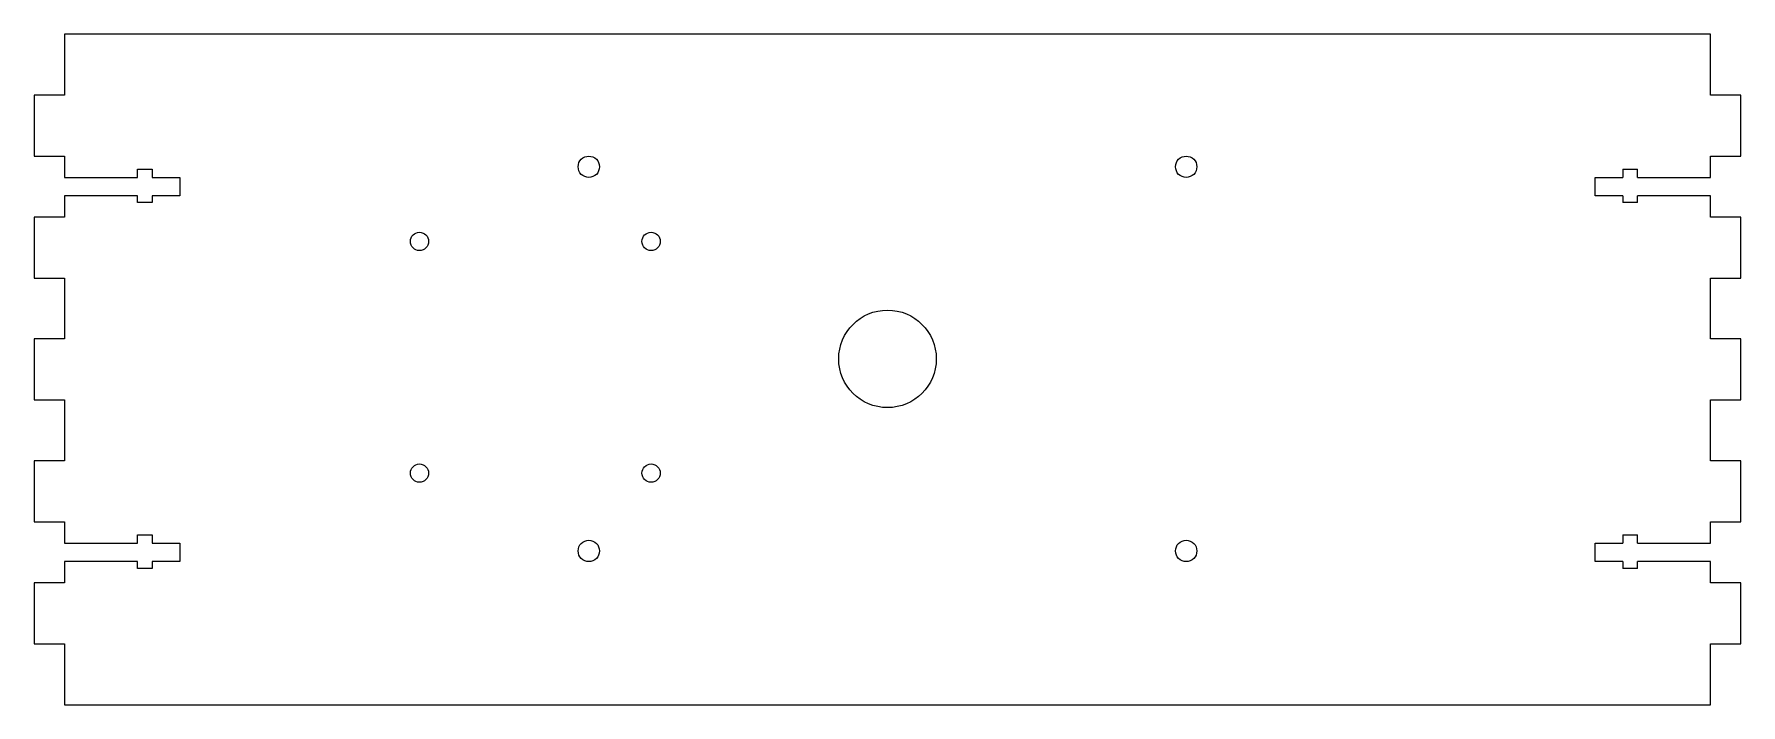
# Model space of a CAD drawing. Header units: millimetres. Extents: x -140 to 140, y -57 to 53.
import ezdxf

# ---------------------------------------------------------------- set-up
doc = ezdxf.new("R2010")
doc.units = ezdxf.units.MM

msp = doc.modelspace()

# ---------------------------------------------------------------- linework, layer by layer
at = {"color": 7, "linetype": 'Continuous', "lineweight": 15}
for p, q in [((-135, 53.26), (-135, 43.26)), ((135, 53.26), (-135, 53.26)), ((135, 43.26), (135, 53.26)), ((-140, 43.26), (-140, 33.26)), ((-135, 43.26), (-140, 43.26)), ((140, 43.26), (135, 43.26)), ((140, 33.26), (140, 43.26)), ((-140, 33.26), (-135, 33.26)), ((-135, 33.26), (-135, 29.76)), ((-123.03, 31.12), (-120.63, 31.12)), ((-123.03, 29.76), (-123.03, 31.12)), ((-120.63, 31.12), (-120.63, 29.76)), ((120.63, 31.12), (123.03, 31.12)), ((120.63, 31.12), (120.63, 29.76)), ((123.03, 29.76), (123.03, 31.12)), ((135, 33.26), (140, 33.26)), ((135, 29.76), (135, 33.26)), ((-135, 29.76), (-123.03, 29.76)), ((-120.63, 29.76), (-116.1, 29.76)), ((-116.1, 29.76), (-116.1, 26.76)), ((116.1, 29.76), (120.63, 29.76)), ((116.1, 26.76), (116.1, 29.76)), ((123.03, 29.76), (135, 29.76)), ((-135, 26.76), (-135, 23.26)), ((-123.03, 26.76), (-135, 26.76)), ((-123.03, 25.62), (-123.03, 26.76)), ((-120.63, 25.62), (-123.03, 25.62)), ((-116.1, 26.76), (-120.63, 26.76)), ((-120.63, 26.76), (-120.63, 25.62)), ((120.63, 26.76), (116.1, 26.76)), ((120.63, 26.76), (120.63, 25.62)), ((123.03, 25.62), (120.63, 25.62)), ((135, 26.76), (123.03, 26.76)), ((123.03, 25.62), (123.03, 26.76)), ((135, 23.26), (135, 26.76)), ((-140, 23.26), (-140, 13.26)), ((-135, 23.26), (-140, 23.26)), ((140, 23.26), (135, 23.26)), ((140, 13.26), (140, 23.26)), ((-140, 13.26), (-135, 13.26)), ((-135, 13.26), (-135, 3.26)), ((135, 13.26), (140, 13.26)), ((135, 3.26), (135, 13.26)), ((-140, 3.26), (-140, -6.74)), ((-135, 3.26), (-140, 3.26)), ((140, 3.26), (135, 3.26)), ((140, -6.74), (140, 3.26)), ((-140, -6.74), (-135, -6.74)), ((-135, -6.74), (-135, -16.74)), ((135, -6.74), (140, -6.74)), ((135, -16.74), (135, -6.74)), ((-140, -16.74), (-140, -26.74)), ((-135, -16.74), (-140, -16.74)), ((140, -16.74), (135, -16.74)), ((140, -26.74), (140, -16.74)), ((-140, -26.74), (-135, -26.74)), ((-135, -26.74), (-135, -30.24)), ((135, -26.74), (140, -26.74)), ((135, -30.24), (135, -26.74)), ((-135, -30.24), (-123.03, -30.24)), ((-123.03, -28.87), (-120.63, -28.87)), ((-123.03, -30.24), (-123.03, -28.87)), ((-120.63, -28.87), (-120.63, -30.24)), ((-120.63, -30.24), (-116.1, -30.24)), ((-116.1, -30.24), (-116.1, -33.24)), ((116.1, -30.24), (120.63, -30.24)), ((116.1, -33.24), (116.1, -30.24)), ((120.63, -28.87), (123.03, -28.87)), ((120.63, -28.87), (120.63, -30.24)), ((123.03, -30.24), (123.03, -28.87)), ((123.03, -30.24), (135, -30.24)), ((-135, -33.24), (-135, -36.74)), ((-123.03, -33.24), (-135, -33.24)), ((-123.03, -34.37), (-123.03, -33.24)), ((-116.1, -33.24), (-120.63, -33.24)), ((-120.63, -33.24), (-120.63, -34.37)), ((120.63, -33.24), (116.1, -33.24)), ((120.63, -33.24), (120.63, -34.37)), ((135, -33.24), (123.03, -33.24)), ((123.03, -34.37), (123.03, -33.24)), ((135, -36.74), (135, -33.24)), ((-120.63, -34.37), (-123.03, -34.37)), ((123.03, -34.37), (120.63, -34.37)), ((-140, -36.74), (-140, -46.74)), ((-135, -36.74), (-140, -36.74)), ((140, -36.74), (135, -36.74)), ((140, -46.74), (140, -36.74)), ((-140, -46.74), (-135, -46.74)), ((-135, -46.74), (-135, -56.74)), ((135, -46.74), (140, -46.74)), ((135, -56.74), (135, -46.74)), ((-135, -56.74), (135, -56.74))]:
    msp.add_line(p, q, dxfattribs=at)
for centre, radius in [((-49, 31.5), 1.75), ((49, 31.5), 1.75), ((-76.78, 19.26), 1.5), ((-38.78, 19.26), 1.5), ((0, 0), 8), ((-76.78, -18.74), 1.5), ((-38.78, -18.74), 1.5), ((-49, -31.5), 1.75), ((49, -31.5), 1.75)]:
    msp.add_circle(centre, radius, dxfattribs=at)

doc.saveas('drawing.dxf')
